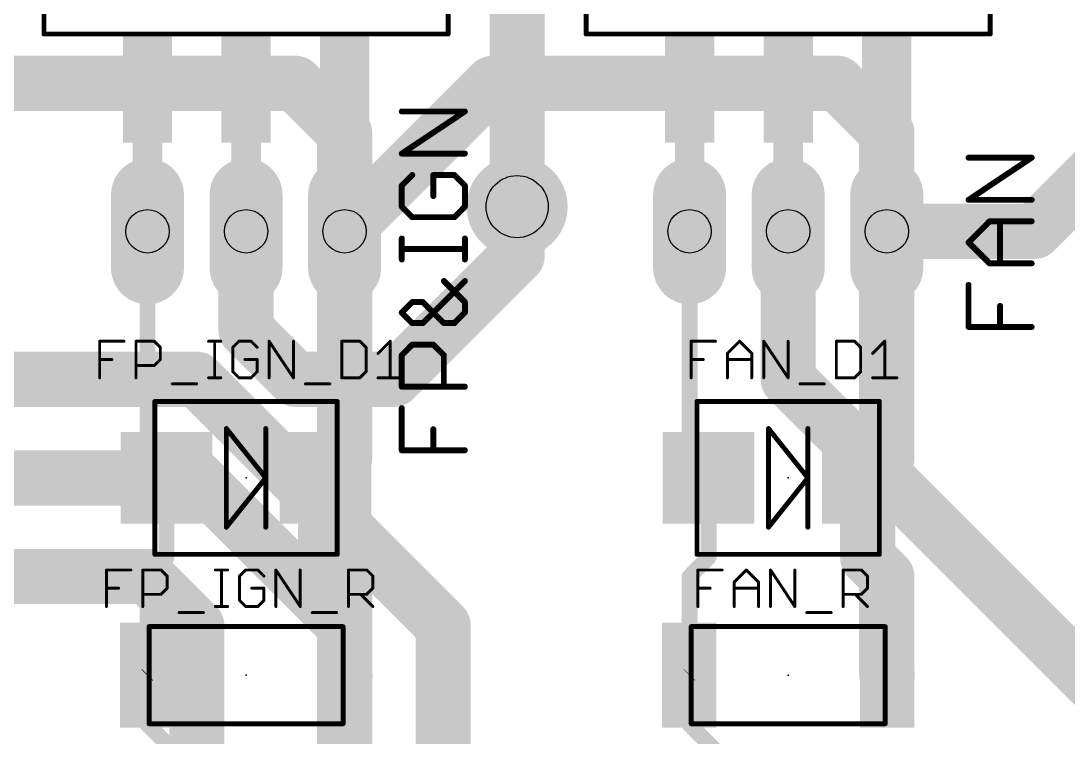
# Model space of a CAD drawing. Extents: x 0 to 5.5, y 0 to 2.75.
# Drawn here: x 3.172 to 4.234, y 1.287 to 2.013 of the extents above; entities that cross this region are included whole.
import ezdxf

# ---------------------------------------------------------------- set-up
doc = ezdxf.new("R2010")
doc.units = 0
for name, color, linetype in [('1', 14, 'CONTINUOUS'), ('16', 174, 'CONTINUOUS'), ('17', 94, 'CONTINUOUS'), ('18', 94, 'CONTINUOUS'), ('21', 250, 'CONTINUOUS'), ('23', 178, 'CONTINUOUS'), ('29', 250, 'CONTINUOUS'), ('30', 250, 'CONTINUOUS'), ('31', 250, 'CONTINUOUS'), ('44', 250, 'CONTINUOUS'), ('51', 250, 'CONTINUOUS')]:
    doc.layers.add(name, color=color, linetype=linetype)

# ---------------------------------------------------------------- blocks, each defined once
blk = doc.blocks.new('RECT')
blk.add_solid([(-0.5, -0.5), (0.5, -0.5), (-0.5, 0.5), (0.5, 0.5)])
blk = doc.blocks.new('LONGP100')
at = {"const_width": 1}
blk.add_lwpolyline([(-0.5, 0), (0.5, 0)], dxfattribs=at)
at = {"const_width": 0.5}
for points in [[(-0.5, 0.25, 1), (-0.5, -0.25)], [(0.5, -0.25, 1), (0.5, 0.25)]]:
    blk.add_lwpolyline(points, format="xyb", dxfattribs=at)
blk = doc.blocks.new('ROUNDV')
at = {"const_width": 0.5}
blk.add_lwpolyline([(0, -0.25, 1), (0, 0.25, 1), (0, -0.25)], format="xyb", dxfattribs=at)

msp = doc.modelspace()

# ---------------------------------------------------------------- linework, layer by layer
at = {"layer": '1'}
for points, const_width in [([(3.675, 2.125), (3.675, 1.825)], 0.056), ([(4.329528, 1.929528), (4.2, 1.8)], 0.056), ([(3.5, 1.8), (3.5, 1.569291)], 0.056), ([(4.05, 1.8), (4.05, 1.569291)], 0.056), ([(4.2, 1.8), (4.05, 1.8)], 0.056), ([(3.3, 1.8), (3.3, 1.569291)], 0.016), ([(3.85, 1.8), (3.85, 1.569291)], 0.016), ([(3.5, 1.569291), (3.480709, 1.55)], 0.056), ([(4.05, 1.569291), (4.030709, 1.55)], 0.056), ([(3.3, 1.569291), (3.319291, 1.55)], 0.016), ([(3.480709, 1.55), (3.480709, 1.469291)], 0.056), ([(3.85, 1.569291), (3.869291, 1.55)], 0.016), ([(4.030709, 1.55), (4.030709, 1.469291)], 0.056), ([(3.319291, 1.55), (3.319291, 1.469291)], 0.016), ([(3.869291, 1.55), (3.869291, 1.469291)], 0.016), ([(3.480709, 1.469291), (3.5, 1.45)], 0.056), ([(4.030709, 1.469291), (4.05, 1.45)], 0.056), ([(3.319291, 1.469291), (3.3, 1.45)], 0.016), ([(3.5, 1.45), (3.5, 1.350394)], 0.056), ([(3.869291, 1.469291), (3.85, 1.45)], 0.016), ([(4.05, 1.45), (4.05, 1.350394)], 0.056), ([(3.3, 1.45), (3.3, 1.350394)], 0.016), ([(3.85, 1.45), (3.85, 1.350394)], 0.016), ([(3.5, 1.350394), (3.500394, 1.35)], 0.056), ([(4.05, 1.350394), (4.050394, 1.35)], 0.056), ([(3.3, 1.350394), (3.299606, 1.35)], 0.016), ([(3.3, 1.350394), (3.3, 1.3)], 0.016), ([(3.85, 1.350394), (3.849606, 1.35)], 0.016), ([(3.85, 1.350394), (3.85, 1.3)], 0.016), ([(3.3, 1.3), (3.35, 1.25)], 0.016), ([(3.85, 1.3), (3.9, 1.25)], 0.016)]:
    msp.add_lwpolyline(points, dxfattribs=dict(at, const_width=const_width))
for points, const_width in [([(3.661, 1.825, 1), (3.689, 1.825)], 0.028), ([(3.514, 1.8, 1), (3.486, 1.8)], 0.028), ([(4.064, 1.8, 1), (4.036, 1.8)], 0.028), ([(4.05, 1.814, 1), (4.05, 1.786)], 0.028), ([(4.2, 1.786, 1), (4.2, 1.814)], 0.028), ([(4.190101, 1.809899, 1), (4.209899, 1.790101)], 0.028), ([(3.304, 1.8, 1), (3.296, 1.8)], 0.008), ([(3.854, 1.8, 1), (3.846, 1.8)], 0.008), ([(3.509899, 1.559392, 1), (3.490101, 1.579191)], 0.028), ([(4.059899, 1.559392, 1), (4.040101, 1.579191)], 0.028), ([(3.486, 1.569291, 1), (3.514, 1.569291)], 0.028), ([(4.036, 1.569291, 1), (4.064, 1.569291)], 0.028), ([(3.302828, 1.57212, 1), (3.297172, 1.566463)], 0.008), ([(3.296, 1.569291, 1), (3.304, 1.569291)], 0.008), ([(3.494709, 1.55, 1), (3.466709, 1.55)], 0.028), ([(3.470809, 1.559899, 1), (3.490608, 1.540101)], 0.028), ([(3.852828, 1.57212, 1), (3.847172, 1.566463)], 0.008), ([(3.846, 1.569291, 1), (3.854, 1.569291)], 0.008), ([(4.044709, 1.55, 1), (4.016709, 1.55)], 0.028), ([(4.020809, 1.559899, 1), (4.040608, 1.540101)], 0.028), ([(3.323291, 1.55, 1), (3.315291, 1.55)], 0.008), ([(3.316463, 1.547172, 1), (3.32212, 1.552828)], 0.008), ([(3.873291, 1.55, 1), (3.865291, 1.55)], 0.008), ([(3.866463, 1.547172, 1), (3.87212, 1.552828)], 0.008), ([(3.490608, 1.479191, 1), (3.470809, 1.459392)], 0.028), ([(4.040608, 1.479191, 1), (4.020809, 1.459392)], 0.028), ([(3.32212, 1.466463, 1), (3.316463, 1.47212)], 0.008), ([(3.466709, 1.469291, 1), (3.494709, 1.469291)], 0.028), ([(3.514, 1.45, 1), (3.486, 1.45)], 0.028), ([(3.87212, 1.466463, 1), (3.866463, 1.47212)], 0.008), ([(4.016709, 1.469291, 1), (4.044709, 1.469291)], 0.028), ([(4.064, 1.45, 1), (4.036, 1.45)], 0.028), ([(3.315291, 1.469291, 1), (3.323291, 1.469291)], 0.008), ([(3.490101, 1.440101, 1), (3.509899, 1.459899)], 0.028), ([(3.865291, 1.469291, 1), (3.873291, 1.469291)], 0.008), ([(4.040101, 1.440101, 1), (4.059899, 1.459899)], 0.028), ([(3.304, 1.45, 1), (3.296, 1.45)], 0.008), ([(3.297172, 1.452828, 1), (3.302828, 1.447172)], 0.008), ([(3.854, 1.45, 1), (3.846, 1.45)], 0.008), ([(3.847172, 1.452828, 1), (3.852828, 1.447172)], 0.008), ([(3.509899, 1.360293, 1), (3.490101, 1.340494)], 0.028), ([(3.490494, 1.340101, 1), (3.510293, 1.359899)], 0.028), ([(4.059899, 1.360293, 1), (4.040101, 1.340494)], 0.028), ([(4.040494, 1.340101, 1), (4.060293, 1.359899)], 0.028), ([(3.486, 1.350394, 1), (3.514, 1.350394)], 0.028), ([(4.036, 1.350394, 1), (4.064, 1.350394)], 0.028), ([(3.296778, 1.352828, 1), (3.302435, 1.347172)], 0.008), ([(3.304, 1.350394, 1), (3.296, 1.350394)], 0.008), ([(3.296, 1.350394, 1), (3.304, 1.350394)], 0.008), ([(3.302828, 1.347565, 1), (3.297172, 1.353222)], 0.008), ([(3.846778, 1.352828, 1), (3.852435, 1.347172)], 0.008), ([(3.854, 1.350394, 1), (3.846, 1.350394)], 0.008), ([(3.846, 1.350394, 1), (3.854, 1.350394)], 0.008), ([(3.852828, 1.347565, 1), (3.847172, 1.353222)], 0.008), ([(3.302828, 1.302828, 1), (3.297172, 1.297172)], 0.008), ([(3.852828, 1.302828, 1), (3.847172, 1.297172)], 0.008), ([(3.296, 1.3, 1), (3.304, 1.3)], 0.008), ([(3.846, 1.3, 1), (3.854, 1.3)], 0.008)]:
    msp.add_lwpolyline(points, format="xyb", dxfattribs=dict(at, const_width=const_width))
at = {"layer": '16', "const_width": 0.056}
for points in [[(3.45, 1.95), (3.1, 1.95)], [(3.5, 1.9), (3.45, 1.95)], [(3.65, 1.95), (3.5, 1.8)], [(4, 1.95), (3.65, 1.95)], [(4.05, 1.9), (4, 1.95)], [(3.5, 1.8), (3.5, 1.9)], [(4.05, 1.8), (4.05, 1.9)], [(3.675, 1.825), (3.675, 1.775)], [(3.4, 1.8), (3.4, 1.7)], [(3.95, 1.8), (3.95, 1.65)], [(3.675, 1.775), (3.55, 1.65)], [(3.4, 1.7), (3.45, 1.65)], [(3.35, 1.65), (2.95, 1.65)], [(3.35, 1.65), (3.6, 1.4)], [(3.55, 1.65), (3.45, 1.65)], [(3.95, 1.65), (4.275, 1.325)], [(2.95, 1.55), (3.35, 1.55)], [(3.35, 1.55), (3.5, 1.4)], [(2.95, 1.45), (3.3, 1.45)], [(3.3, 1.45), (3.35, 1.4)], [(3.35, 1.4), (3.35, 0.894488)], [(3.5, 1.4), (3.5, 0.879134)], [(3.6, 1.4), (3.6, 0.81378)]]:
    msp.add_lwpolyline(points, dxfattribs=at)
at = {"layer": '16', "const_width": 0.028}
for points in [[(3.459899, 1.959899, 1), (3.440101, 1.940101)], [(3.45, 1.936, 1), (3.45, 1.964)], [(3.65, 1.964, 1), (3.65, 1.936)], [(3.659899, 1.940101, 1), (3.640101, 1.959899)], [(4.009899, 1.959899, 1), (3.990101, 1.940101)], [(4, 1.936, 1), (4, 1.964)], [(3.514, 1.9, 1), (3.486, 1.9)], [(3.490101, 1.890101, 1), (3.509899, 1.909899)], [(4.064, 1.9, 1), (4.036, 1.9)], [(4.040101, 1.890101, 1), (4.059899, 1.909899)], [(3.689, 1.825, 1), (3.661, 1.825)], [(3.414, 1.8, 1), (3.386, 1.8)], [(3.964, 1.8, 1), (3.936, 1.8)], [(3.490101, 1.809899, 1), (3.509899, 1.790101)], [(3.486, 1.8, 1), (3.514, 1.8)], [(4.036, 1.8, 1), (4.064, 1.8)], [(3.684899, 1.765101, 1), (3.665101, 1.784899)], [(3.661, 1.775, 1), (3.689, 1.775)], [(3.409899, 1.709899, 1), (3.390101, 1.690101)], [(3.386, 1.7, 1), (3.414, 1.7)], [(3.359899, 1.659899, 1), (3.340101, 1.640101)], [(3.35, 1.636, 1), (3.35, 1.664)], [(3.45, 1.664, 1), (3.45, 1.636)], [(3.440101, 1.640101, 1), (3.459899, 1.659899)], [(3.540101, 1.659899, 1), (3.559899, 1.640101)], [(3.55, 1.636, 1), (3.55, 1.664)], [(3.959899, 1.659899, 1), (3.940101, 1.640101)], [(3.936, 1.65, 1), (3.964, 1.65)], [(3.359899, 1.559899, 1), (3.340101, 1.540101)], [(3.35, 1.536, 1), (3.35, 1.564)], [(3.309899, 1.459899, 1), (3.290101, 1.440101)], [(3.3, 1.436, 1), (3.3, 1.464)], [(3.364, 1.4, 1), (3.336, 1.4)], [(3.340101, 1.390101, 1), (3.359899, 1.409899)], [(3.514, 1.4, 1), (3.486, 1.4)], [(3.490101, 1.390101, 1), (3.509899, 1.409899)], [(3.614, 1.4, 1), (3.586, 1.4)], [(3.590101, 1.390101, 1), (3.609899, 1.409899)]]:
    msp.add_lwpolyline(points, format="xyb", dxfattribs=at)
at = {"layer": '21'}
for points, const_width in [([(3.195, 2), (3.195, 2.49)], 0.005), ([(3.605, 2), (3.605, 2.49)], 0.005), ([(3.745, 2), (3.745, 2.49)], 0.005), ([(4.155, 2), (4.155, 2.49)], 0.005), ([(3.195, 2), (3.605, 2)], 0.005), ([(3.745, 2), (4.155, 2)], 0.005), ([(3.557945, 1.87879), (3.622, 1.921493)], 0.006), ([(3.622, 1.921493), (3.557945, 1.921493)], 0.006), ([(3.622, 1.87879), (3.557945, 1.87879)], 0.006), ([(4.132945, 1.83191), (4.197, 1.874613)], 0.006), ([(4.197, 1.874613), (4.132945, 1.874613)], 0.006), ([(3.568621, 1.857038), (3.557945, 1.846362)], 0.006), ([(3.611324, 1.857038), (3.589973, 1.857038)], 0.006), ([(3.589973, 1.857038), (3.589973, 1.835686)], 0.006), ([(3.622, 1.846362), (3.611324, 1.857038)], 0.006), ([(3.557945, 1.846362), (3.557945, 1.825011)], 0.006), ([(3.622, 1.825011), (3.622, 1.846362)], 0.006), ([(3.557945, 1.825011), (3.568621, 1.814335)], 0.006), ([(3.611324, 1.814335), (3.622, 1.825011)], 0.006), ([(4.197, 1.83191), (4.132945, 1.83191)], 0.006), ([(3.568621, 1.814335), (3.611324, 1.814335)], 0.006), ([(4.132945, 1.788806), (4.154297, 1.810158)], 0.006), ([(4.154297, 1.810158), (4.197, 1.810158)], 0.006), ([(4.164973, 1.767455), (4.164973, 1.810158)], 0.006), ([(3.557945, 1.771365), (3.557945, 1.792716)], 0.006), ([(3.622, 1.771365), (3.622, 1.792716)], 0.006), ([(3.622, 1.782041), (3.557945, 1.782041)], 0.006), ([(4.154297, 1.767455), (4.132945, 1.788806)], 0.006), ([(4.197, 1.767455), (4.154297, 1.767455)], 0.006), ([(3.579297, 1.70691), (3.622, 1.749613)], 0.006), ([(3.600648, 1.749613), (3.622, 1.728261)], 0.006), ([(4.132945, 1.703), (4.132945, 1.745703)], 0.006), ([(3.568621, 1.728261), (3.557945, 1.717586)], 0.006), ([(3.579297, 1.728261), (3.568621, 1.728261)], 0.006), ([(3.600648, 1.70691), (3.579297, 1.728261)], 0.006), ([(3.622, 1.728261), (3.622, 1.717586)], 0.006), ([(4.164973, 1.703), (4.164973, 1.724352)], 0.006), ([(3.557945, 1.717586), (3.568621, 1.70691)], 0.006), ([(3.622, 1.717586), (3.611324, 1.70691)], 0.006), ([(3.568621, 1.70691), (3.579297, 1.70691)], 0.006), ([(3.611324, 1.70691), (3.600648, 1.70691)], 0.006), ([(4.197, 1.703), (4.132945, 1.703)], 0.006), ([(3.2515, 1.6515), (3.2515, 1.688532)], 0.003), ([(3.2515, 1.688532), (3.276188, 1.688532)], 0.003), ([(3.288331, 1.6515), (3.288331, 1.688532)], 0.003), ([(3.288331, 1.688532), (3.306847, 1.688532)], 0.003), ([(3.306847, 1.688532), (3.313019, 1.68236)], 0.003), ([(3.361994, 1.688532), (3.374338, 1.688532)], 0.003), ([(3.368166, 1.6515), (3.368166, 1.688532)], 0.003), ([(3.39272, 1.688532), (3.386549, 1.68236)], 0.003), ([(3.405064, 1.688532), (3.39272, 1.688532)], 0.003), ([(3.411236, 1.68236), (3.405064, 1.688532)], 0.003), ([(3.42338, 1.6515), (3.42338, 1.688532)], 0.003), ([(3.42338, 1.688532), (3.448068, 1.6515)], 0.003), ([(3.448068, 1.6515), (3.448068, 1.688532)], 0.003), ([(3.497043, 1.688532), (3.497043, 1.6515)], 0.003), ([(3.515559, 1.688532), (3.497043, 1.688532)], 0.003), ([(3.521731, 1.68236), (3.515559, 1.688532)], 0.003), ([(3.533874, 1.676188), (3.546218, 1.688532)], 0.003), ([(3.546218, 1.688532), (3.546218, 1.6515)], 0.003), ([(3.8515, 1.6515), (3.8515, 1.688532)], 0.003), ([(3.8515, 1.688532), (3.876188, 1.688532)], 0.003), ([(3.888331, 1.676188), (3.900675, 1.688532)], 0.003), ([(3.900675, 1.688532), (3.913019, 1.676188)], 0.003), ([(3.925163, 1.6515), (3.925163, 1.688532)], 0.003), ([(3.925163, 1.688532), (3.949851, 1.6515)], 0.003), ([(3.949851, 1.6515), (3.949851, 1.688532)], 0.003), ([(3.998826, 1.688532), (3.998826, 1.6515)], 0.003), ([(4.017342, 1.688532), (3.998826, 1.688532)], 0.003), ([(4.023514, 1.68236), (4.017342, 1.688532)], 0.003), ([(4.035657, 1.676188), (4.048001, 1.688532)], 0.003), ([(4.048001, 1.688532), (4.048001, 1.6515)], 0.003), ([(3.313019, 1.68236), (3.313019, 1.670016)], 0.003), ([(3.386549, 1.68236), (3.386549, 1.657672)], 0.003), ([(3.521731, 1.657672), (3.521731, 1.68236)], 0.003), ([(3.557945, 1.674482), (3.568621, 1.685158)], 0.006), ([(3.568621, 1.685158), (3.589973, 1.685158)], 0.006), ([(3.589973, 1.685158), (3.600648, 1.674482)], 0.006), ([(4.023514, 1.657672), (4.023514, 1.68236)], 0.003), ([(3.2515, 1.670016), (3.263844, 1.670016)], 0.003), ([(3.313019, 1.670016), (3.306847, 1.663844)], 0.003), ([(3.411236, 1.670016), (3.398892, 1.670016)], 0.003), ([(3.411236, 1.657672), (3.411236, 1.670016)], 0.003), ([(3.557945, 1.642455), (3.557945, 1.674482)], 0.006), ([(3.600648, 1.674482), (3.600648, 1.642455)], 0.006), ([(3.8515, 1.670016), (3.863844, 1.670016)], 0.003), ([(3.888331, 1.6515), (3.888331, 1.676188)], 0.003), ([(3.888331, 1.670016), (3.913019, 1.670016)], 0.003), ([(3.913019, 1.676188), (3.913019, 1.6515)], 0.003), ([(3.306847, 1.663844), (3.288331, 1.663844)], 0.003), ([(3.386549, 1.657672), (3.39272, 1.6515)], 0.003), ([(3.405064, 1.6515), (3.411236, 1.657672)], 0.003), ([(3.515559, 1.6515), (3.521731, 1.657672)], 0.003), ([(4.017342, 1.6515), (4.023514, 1.657672)], 0.003), ([(3.325163, 1.645328), (3.349851, 1.645328)], 0.003), ([(3.361994, 1.6515), (3.374338, 1.6515)], 0.003), ([(3.39272, 1.6515), (3.405064, 1.6515)], 0.003), ([(3.460211, 1.645328), (3.484899, 1.645328)], 0.003), ([(3.497043, 1.6515), (3.515559, 1.6515)], 0.003), ([(3.533874, 1.6515), (3.558562, 1.6515)], 0.003), ([(3.961994, 1.645328), (3.986682, 1.645328)], 0.003), ([(3.998826, 1.6515), (4.017342, 1.6515)], 0.003), ([(4.035657, 1.6515), (4.060345, 1.6515)], 0.003), ([(3.622, 1.642455), (3.557945, 1.642455)], 0.006), ([(3.3075, 1.6275), (3.4925, 1.6275)], 0.005), ([(3.3075, 1.4725), (3.3075, 1.6275)], 0.005), ([(3.4925, 1.6275), (3.4925, 1.4725)], 0.005), ([(3.8575, 1.6275), (4.0425, 1.6275)], 0.005), ([(3.8575, 1.4725), (3.8575, 1.6275)], 0.005), ([(4.0425, 1.6275), (4.0425, 1.4725)], 0.005), ([(3.557945, 1.578), (3.557945, 1.620703)], 0.006), ([(3.42, 1.55), (3.38, 1.6)], 0.005), ([(3.38, 1.6), (3.38, 1.5)], 0.005), ([(3.42, 1.6), (3.42, 1.55)], 0.005), ([(3.589973, 1.578), (3.589973, 1.599352)], 0.006), ([(3.97, 1.55), (3.93, 1.6)], 0.005), ([(3.93, 1.6), (3.93, 1.5)], 0.005), ([(3.97, 1.6), (3.97, 1.55)], 0.005), ([(3.622, 1.578), (3.557945, 1.578)], 0.006), ([(3.38, 1.5), (3.42, 1.55)], 0.005), ([(3.42, 1.55), (3.42, 1.5)], 0.005), ([(3.93, 1.5), (3.97, 1.55)], 0.005), ([(3.97, 1.55), (3.97, 1.5)], 0.005), ([(3.4925, 1.4725), (3.3075, 1.4725)], 0.005), ([(4.0425, 1.4725), (3.8575, 1.4725)], 0.005), ([(3.25839, 1.41961), (3.25839, 1.456642)], 0.003), ([(3.25839, 1.456642), (3.283078, 1.456642)], 0.003), ([(3.295221, 1.41961), (3.295221, 1.456642)], 0.003), ([(3.295221, 1.456642), (3.313737, 1.456642)], 0.003), ([(3.313737, 1.456642), (3.319909, 1.45047)], 0.003), ([(3.368884, 1.456642), (3.381228, 1.456642)], 0.003), ([(3.375056, 1.41961), (3.375056, 1.456642)], 0.003), ([(3.39961, 1.456642), (3.393438, 1.45047)], 0.003), ([(3.411954, 1.456642), (3.39961, 1.456642)], 0.003), ([(3.418126, 1.45047), (3.411954, 1.456642)], 0.003), ([(3.43027, 1.41961), (3.43027, 1.456642)], 0.003), ([(3.43027, 1.456642), (3.454958, 1.41961)], 0.003), ([(3.454958, 1.41961), (3.454958, 1.456642)], 0.003), ([(3.503933, 1.41961), (3.503933, 1.456642)], 0.003), ([(3.503933, 1.456642), (3.522448, 1.456642)], 0.003), ([(3.522448, 1.456642), (3.52862, 1.45047)], 0.003), ([(3.85839, 1.41961), (3.85839, 1.456642)], 0.003), ([(3.85839, 1.456642), (3.883078, 1.456642)], 0.003), ([(3.895221, 1.444298), (3.907565, 1.456642)], 0.003), ([(3.907565, 1.456642), (3.919909, 1.444298)], 0.003), ([(3.932053, 1.41961), (3.932053, 1.456642)], 0.003), ([(3.932053, 1.456642), (3.95674, 1.41961)], 0.003), ([(3.95674, 1.41961), (3.95674, 1.456642)], 0.003), ([(4.005716, 1.41961), (4.005716, 1.456642)], 0.003), ([(4.005716, 1.456642), (4.024231, 1.456642)], 0.003), ([(4.024231, 1.456642), (4.030403, 1.45047)], 0.003), ([(3.319909, 1.45047), (3.319909, 1.438126)], 0.003), ([(3.393438, 1.45047), (3.393438, 1.425782)], 0.003), ([(3.52862, 1.45047), (3.52862, 1.438126)], 0.003), ([(3.895221, 1.41961), (3.895221, 1.444298)], 0.003), ([(3.919909, 1.444298), (3.919909, 1.41961)], 0.003), ([(4.030403, 1.45047), (4.030403, 1.438126)], 0.003), ([(3.25839, 1.438126), (3.270734, 1.438126)], 0.003), ([(3.319909, 1.438126), (3.313737, 1.431954)], 0.003), ([(3.418126, 1.438126), (3.405782, 1.438126)], 0.003), ([(3.418126, 1.425782), (3.418126, 1.438126)], 0.003), ([(3.52862, 1.438126), (3.522448, 1.431954)], 0.003), ([(3.85839, 1.438126), (3.870734, 1.438126)], 0.003), ([(3.895221, 1.438126), (3.919909, 1.438126)], 0.003), ([(4.030403, 1.438126), (4.024231, 1.431954)], 0.003), ([(3.313737, 1.431954), (3.295221, 1.431954)], 0.003), ([(3.393438, 1.425782), (3.39961, 1.41961)], 0.003), ([(3.411954, 1.41961), (3.418126, 1.425782)], 0.003), ([(3.522448, 1.431954), (3.503933, 1.431954)], 0.003), ([(3.516277, 1.431954), (3.52862, 1.41961)], 0.003), ([(4.024231, 1.431954), (4.005716, 1.431954)], 0.003), ([(4.018059, 1.431954), (4.030403, 1.41961)], 0.003), ([(3.332053, 1.413438), (3.35674, 1.413438)], 0.003), ([(3.368884, 1.41961), (3.381228, 1.41961)], 0.003), ([(3.39961, 1.41961), (3.411954, 1.41961)], 0.003), ([(3.467101, 1.413438), (3.491789, 1.413438)], 0.003), ([(3.968884, 1.413438), (3.993572, 1.413438)], 0.003), ([(3.301575, 1.399213), (3.498425, 1.399213)], 0.005), ([(3.301575, 1.300787), (3.301575, 1.399213)], 0.005), ([(3.498425, 1.399213), (3.498425, 1.300787)], 0.005), ([(3.851575, 1.399213), (4.048425, 1.399213)], 0.005), ([(3.851575, 1.300787), (3.851575, 1.399213)], 0.005), ([(4.048425, 1.399213), (4.048425, 1.300787)], 0.005), ([(3.498425, 1.300787), (3.301575, 1.300787)], 0.005), ([(4.048425, 1.300787), (3.851575, 1.300787)], 0.005)]:
    msp.add_lwpolyline(points, dxfattribs=dict(at, const_width=const_width))
for points, const_width in [([(3.195, 2.00125, 1), (3.195, 1.99875)], 0.0025), ([(3.19375, 2, 1), (3.19625, 2)], 0.0025), ([(3.60375, 2, 1), (3.60625, 2)], 0.0025), ([(3.605, 1.99875, 1), (3.605, 2.00125)], 0.0025), ([(3.745, 2.00125, 1), (3.745, 1.99875)], 0.0025), ([(3.74375, 2, 1), (3.74625, 2)], 0.0025), ([(4.15375, 2, 1), (4.15625, 2)], 0.0025), ([(4.155, 1.99875, 1), (4.155, 2.00125)], 0.0025), ([(3.557945, 1.922993, 1), (3.557945, 1.919993)], 0.003), ([(3.622832, 1.920245, 1), (3.621168, 1.922741)], 0.003), ([(3.622, 1.919993, 1), (3.622, 1.922993)], 0.003), ([(3.557945, 1.88029, 1), (3.557945, 1.87729)], 0.003), ([(3.557113, 1.880038, 1), (3.558777, 1.877542)], 0.003), ([(3.622, 1.87729, 1), (3.622, 1.88029)], 0.003), ([(4.132945, 1.876113, 1), (4.132945, 1.873113)], 0.003), ([(4.197832, 1.873365, 1), (4.196168, 1.875861)], 0.003), ([(4.197, 1.873113, 1), (4.197, 1.876113)], 0.003), ([(3.569682, 1.855977, 1), (3.56756, 1.858099)], 0.003), ([(3.589973, 1.858538, 1), (3.589973, 1.855538)], 0.003), ([(3.591473, 1.857038, 1), (3.588473, 1.857038)], 0.003), ([(3.612385, 1.858099, 1), (3.610264, 1.855977)], 0.003), ([(3.611324, 1.855538, 1), (3.611324, 1.858538)], 0.003), ([(3.559445, 1.846362, 1), (3.556445, 1.846362)], 0.003), ([(3.556885, 1.847423, 1), (3.559006, 1.845302)], 0.003), ([(3.6235, 1.846362, 1), (3.6205, 1.846362)], 0.003), ([(3.620939, 1.845302, 1), (3.623061, 1.847423)], 0.003), ([(3.559006, 1.826071, 1), (3.556885, 1.82395)], 0.003), ([(3.588473, 1.835686, 1), (3.591473, 1.835686)], 0.003), ([(3.623061, 1.82395, 1), (3.620939, 1.826071)], 0.003), ([(4.132945, 1.83341, 1), (4.132945, 1.83041)], 0.003), ([(4.132113, 1.833158, 1), (4.133777, 1.830662)], 0.003), ([(4.197, 1.83041, 1), (4.197, 1.83341)], 0.003), ([(3.556445, 1.825011, 1), (3.559445, 1.825011)], 0.003), ([(3.568621, 1.815835, 1), (3.568621, 1.812835)], 0.003), ([(3.56756, 1.813274, 1), (3.569682, 1.815396)], 0.003), ([(3.610264, 1.815396, 1), (3.612385, 1.813274)], 0.003), ([(3.611324, 1.812835, 1), (3.611324, 1.815835)], 0.003), ([(3.6205, 1.825011, 1), (3.6235, 1.825011)], 0.003), ([(4.154297, 1.811658, 1), (4.154297, 1.808658)], 0.003), ([(4.155358, 1.809097, 1), (4.153236, 1.811219)], 0.003), ([(4.166473, 1.810158, 1), (4.163473, 1.810158)], 0.003), ([(4.197, 1.808658, 1), (4.197, 1.811658)], 0.003), ([(3.559445, 1.792716, 1), (3.556445, 1.792716)], 0.003), ([(3.6235, 1.792716, 1), (3.6205, 1.792716)], 0.003), ([(3.557945, 1.783541, 1), (3.557945, 1.780541)], 0.003), ([(3.622, 1.780541, 1), (3.622, 1.783541)], 0.003), ([(4.134006, 1.789867, 1), (4.131885, 1.787746)], 0.003), ([(4.131885, 1.789867, 1), (4.134006, 1.787746)], 0.003), ([(3.556445, 1.771365, 1), (3.559445, 1.771365)], 0.003), ([(3.6205, 1.771365, 1), (3.6235, 1.771365)], 0.003), ([(4.154297, 1.768955, 1), (4.154297, 1.765955)], 0.003), ([(4.153236, 1.766394, 1), (4.155358, 1.768516)], 0.003), ([(4.163473, 1.767455, 1), (4.166473, 1.767455)], 0.003), ([(4.197, 1.765955, 1), (4.197, 1.768955)], 0.003), ([(3.601709, 1.750674, 1), (3.599588, 1.748552)], 0.003), ([(3.623061, 1.748552, 1), (3.620939, 1.750674)], 0.003), ([(4.134445, 1.745703, 1), (4.131445, 1.745703)], 0.003), ([(3.568621, 1.729761, 1), (3.568621, 1.726761)], 0.003), ([(3.569682, 1.727201, 1), (3.56756, 1.729322)], 0.003), ([(3.580358, 1.729322, 1), (3.578236, 1.727201)], 0.003), ([(3.579297, 1.726761, 1), (3.579297, 1.729761)], 0.003), ([(3.6235, 1.728261, 1), (3.6205, 1.728261)], 0.003), ([(3.620939, 1.727201, 1), (3.623061, 1.729322)], 0.003), ([(4.166473, 1.724352, 1), (4.163473, 1.724352)], 0.003), ([(3.559006, 1.718646, 1), (3.556885, 1.716525)], 0.003), ([(3.556885, 1.718646, 1), (3.559006, 1.716525)], 0.003), ([(3.6205, 1.717586, 1), (3.6235, 1.717586)], 0.003), ([(3.623061, 1.716525, 1), (3.620939, 1.718646)], 0.003), ([(3.568621, 1.70841, 1), (3.568621, 1.70541)], 0.003), ([(3.56756, 1.705849, 1), (3.569682, 1.707971)], 0.003), ([(3.578236, 1.707971, 1), (3.580358, 1.705849)], 0.003), ([(3.579297, 1.70541, 1), (3.579297, 1.70841)], 0.003), ([(3.600648, 1.70841, 1), (3.600648, 1.70541)], 0.003), ([(3.599588, 1.705849, 1), (3.601709, 1.707971)], 0.003), ([(3.610264, 1.707971, 1), (3.612385, 1.705849)], 0.003), ([(3.611324, 1.70541, 1), (3.611324, 1.70841)], 0.003), ([(4.132945, 1.7045, 1), (4.132945, 1.7015)], 0.003), ([(4.131445, 1.703, 1), (4.134445, 1.703)], 0.003), ([(4.163473, 1.703, 1), (4.166473, 1.703)], 0.003), ([(4.197, 1.7015, 1), (4.197, 1.7045)], 0.003), ([(3.25225, 1.688532, 1), (3.25075, 1.688532)], 0.0015), ([(3.2515, 1.689282, 1), (3.2515, 1.687782)], 0.0015), ([(3.276188, 1.687782, 1), (3.276188, 1.689282)], 0.0015), ([(3.289081, 1.688532, 1), (3.287581, 1.688532)], 0.0015), ([(3.288331, 1.689282, 1), (3.288331, 1.687782)], 0.0015), ([(3.307378, 1.689062, 1), (3.306317, 1.688001)], 0.0015), ([(3.306847, 1.687782, 1), (3.306847, 1.689282)], 0.0015), ([(3.361994, 1.689282, 1), (3.361994, 1.687782)], 0.0015), ([(3.368916, 1.688532, 1), (3.367416, 1.688532)], 0.0015), ([(3.374338, 1.687782, 1), (3.374338, 1.689282)], 0.0015), ([(3.39272, 1.689282, 1), (3.39272, 1.687782)], 0.0015), ([(3.393251, 1.688001, 1), (3.39219, 1.689062)], 0.0015), ([(3.405595, 1.689062, 1), (3.404534, 1.688001)], 0.0015), ([(3.405064, 1.687782, 1), (3.405064, 1.689282)], 0.0015), ([(3.42413, 1.688532, 1), (3.42263, 1.688532)], 0.0015), ([(3.424004, 1.688948, 1), (3.422756, 1.688116)], 0.0015), ([(3.448818, 1.688532, 1), (3.447318, 1.688532)], 0.0015), ([(3.497793, 1.688532, 1), (3.496293, 1.688532)], 0.0015), ([(3.497043, 1.689282, 1), (3.497043, 1.687782)], 0.0015), ([(3.516089, 1.689062, 1), (3.515028, 1.688001)], 0.0015), ([(3.515559, 1.687782, 1), (3.515559, 1.689282)], 0.0015), ([(3.546968, 1.688532, 1), (3.545468, 1.688532)], 0.0015), ([(3.546749, 1.688001, 1), (3.545688, 1.689062)], 0.0015), ([(3.85225, 1.688532, 1), (3.85075, 1.688532)], 0.0015), ([(3.8515, 1.689282, 1), (3.8515, 1.687782)], 0.0015), ([(3.876188, 1.687782, 1), (3.876188, 1.689282)], 0.0015), ([(3.901206, 1.689062, 1), (3.900145, 1.688001)], 0.0015), ([(3.901206, 1.688001, 1), (3.900145, 1.689062)], 0.0015), ([(3.925913, 1.688532, 1), (3.924413, 1.688532)], 0.0015), ([(3.925787, 1.688948, 1), (3.924539, 1.688116)], 0.0015), ([(3.950601, 1.688532, 1), (3.949101, 1.688532)], 0.0015), ([(3.999576, 1.688532, 1), (3.998076, 1.688532)], 0.0015), ([(3.998826, 1.689282, 1), (3.998826, 1.687782)], 0.0015), ([(4.017872, 1.689062, 1), (4.016811, 1.688001)], 0.0015), ([(4.017342, 1.687782, 1), (4.017342, 1.689282)], 0.0015), ([(4.048751, 1.688532, 1), (4.047251, 1.688532)], 0.0015), ([(4.048531, 1.688001, 1), (4.047471, 1.689062)], 0.0015), ([(3.313769, 1.68236, 1), (3.312269, 1.68236)], 0.0015), ([(3.312489, 1.681829, 1), (3.31355, 1.68289)], 0.0015), ([(3.386018, 1.68289, 1), (3.387079, 1.681829)], 0.0015), ([(3.387299, 1.68236, 1), (3.385799, 1.68236)], 0.0015), ([(3.410706, 1.681829, 1), (3.411767, 1.68289)], 0.0015), ([(3.522481, 1.68236, 1), (3.520981, 1.68236)], 0.0015), ([(3.5212, 1.681829, 1), (3.522261, 1.68289)], 0.0015), ([(3.568621, 1.686658, 1), (3.568621, 1.683658)], 0.003), ([(3.569682, 1.684097, 1), (3.56756, 1.686219)], 0.003), ([(3.591033, 1.686219, 1), (3.588912, 1.684097)], 0.003), ([(3.589973, 1.683658, 1), (3.589973, 1.686658)], 0.003), ([(4.024264, 1.68236, 1), (4.022764, 1.68236)], 0.0015), ([(4.022983, 1.681829, 1), (4.024044, 1.68289)], 0.0015), ([(3.2515, 1.670766, 1), (3.2515, 1.669266)], 0.0015), ([(3.263844, 1.669266, 1), (3.263844, 1.670766)], 0.0015), ([(3.312269, 1.670016, 1), (3.313769, 1.670016)], 0.0015), ([(3.31355, 1.669485, 1), (3.312489, 1.670546)], 0.0015), ([(3.398892, 1.670766, 1), (3.398892, 1.669266)], 0.0015), ([(3.411986, 1.670016, 1), (3.410486, 1.670016)], 0.0015), ([(3.411236, 1.669266, 1), (3.411236, 1.670766)], 0.0015), ([(3.533344, 1.676718, 1), (3.534405, 1.675657)], 0.0015), ([(3.559445, 1.674482, 1), (3.556445, 1.674482)], 0.003), ([(3.556885, 1.675543, 1), (3.559006, 1.673422)], 0.003), ([(3.602148, 1.674482, 1), (3.599148, 1.674482)], 0.003), ([(3.599588, 1.673422, 1), (3.601709, 1.675543)], 0.003), ([(3.8515, 1.670766, 1), (3.8515, 1.669266)], 0.0015), ([(3.863844, 1.669266, 1), (3.863844, 1.670766)], 0.0015), ([(3.889081, 1.676188, 1), (3.887581, 1.676188)], 0.0015), ([(3.887801, 1.676718, 1), (3.888862, 1.675657)], 0.0015), ([(3.888331, 1.670766, 1), (3.888331, 1.669266)], 0.0015), ([(3.913769, 1.676188, 1), (3.912269, 1.676188)], 0.0015), ([(3.912489, 1.675657, 1), (3.91355, 1.676718)], 0.0015), ([(3.913019, 1.669266, 1), (3.913019, 1.670766)], 0.0015), ([(4.035127, 1.676718, 1), (4.036188, 1.675657)], 0.0015), ([(3.288331, 1.664594, 1), (3.288331, 1.663094)], 0.0015), ([(3.306317, 1.664374, 1), (3.307378, 1.663314)], 0.0015), ([(3.306847, 1.663094, 1), (3.306847, 1.664594)], 0.0015), ([(3.387079, 1.658202, 1), (3.386018, 1.657142)], 0.0015), ([(3.385799, 1.657672, 1), (3.387299, 1.657672)], 0.0015), ([(3.410486, 1.657672, 1), (3.411986, 1.657672)], 0.0015), ([(3.411767, 1.657142, 1), (3.410706, 1.658202)], 0.0015), ([(3.520981, 1.657672, 1), (3.522481, 1.657672)], 0.0015), ([(3.522261, 1.657142, 1), (3.5212, 1.658202)], 0.0015), ([(4.022764, 1.657672, 1), (4.024264, 1.657672)], 0.0015), ([(4.024044, 1.657142, 1), (4.022983, 1.658202)], 0.0015), ([(3.25075, 1.6515, 1), (3.25225, 1.6515)], 0.0015), ([(3.287581, 1.6515, 1), (3.289081, 1.6515)], 0.0015), ([(3.325163, 1.646078, 1), (3.325163, 1.644578)], 0.0015), ([(3.349851, 1.644578, 1), (3.349851, 1.646078)], 0.0015), ([(3.361994, 1.65225, 1), (3.361994, 1.65075)], 0.0015), ([(3.367416, 1.6515, 1), (3.368916, 1.6515)], 0.0015), ([(3.374338, 1.65075, 1), (3.374338, 1.65225)], 0.0015), ([(3.39272, 1.65225, 1), (3.39272, 1.65075)], 0.0015), ([(3.39219, 1.65097, 1), (3.393251, 1.65203)], 0.0015), ([(3.404534, 1.65203, 1), (3.405595, 1.65097)], 0.0015), ([(3.405064, 1.65075, 1), (3.405064, 1.65225)], 0.0015), ([(3.42263, 1.6515, 1), (3.42413, 1.6515)], 0.0015), ([(3.447318, 1.6515, 1), (3.448818, 1.6515)], 0.0015), ([(3.447444, 1.651084, 1), (3.448692, 1.651916)], 0.0015), ([(3.460211, 1.646078, 1), (3.460211, 1.644578)], 0.0015), ([(3.484899, 1.644578, 1), (3.484899, 1.646078)], 0.0015), ([(3.497043, 1.65225, 1), (3.497043, 1.65075)], 0.0015), ([(3.496293, 1.6515, 1), (3.497793, 1.6515)], 0.0015), ([(3.515028, 1.65203, 1), (3.516089, 1.65097)], 0.0015), ([(3.515559, 1.65075, 1), (3.515559, 1.65225)], 0.0015), ([(3.533874, 1.65225, 1), (3.533874, 1.65075)], 0.0015), ([(3.545468, 1.6515, 1), (3.546968, 1.6515)], 0.0015), ([(3.558562, 1.65075, 1), (3.558562, 1.65225)], 0.0015), ([(3.85075, 1.6515, 1), (3.85225, 1.6515)], 0.0015), ([(3.887581, 1.6515, 1), (3.889081, 1.6515)], 0.0015), ([(3.912269, 1.6515, 1), (3.913769, 1.6515)], 0.0015), ([(3.924413, 1.6515, 1), (3.925913, 1.6515)], 0.0015), ([(3.949101, 1.6515, 1), (3.950601, 1.6515)], 0.0015), ([(3.949227, 1.651084, 1), (3.950475, 1.651916)], 0.0015), ([(3.961994, 1.646078, 1), (3.961994, 1.644578)], 0.0015), ([(3.986682, 1.644578, 1), (3.986682, 1.646078)], 0.0015), ([(3.998826, 1.65225, 1), (3.998826, 1.65075)], 0.0015), ([(3.998076, 1.6515, 1), (3.999576, 1.6515)], 0.0015), ([(4.016811, 1.65203, 1), (4.017872, 1.65097)], 0.0015), ([(4.017342, 1.65075, 1), (4.017342, 1.65225)], 0.0015), ([(4.035657, 1.65225, 1), (4.035657, 1.65075)], 0.0015), ([(4.047251, 1.6515, 1), (4.048751, 1.6515)], 0.0015), ([(4.060345, 1.65075, 1), (4.060345, 1.65225)], 0.0015), ([(3.557945, 1.643955, 1), (3.557945, 1.640955)], 0.003), ([(3.556445, 1.642455, 1), (3.559445, 1.642455)], 0.003), ([(3.599148, 1.642455, 1), (3.602148, 1.642455)], 0.003), ([(3.622, 1.640955, 1), (3.622, 1.643955)], 0.003), ([(3.3075, 1.62875, 1), (3.3075, 1.62625)], 0.0025), ([(3.30875, 1.6275, 1), (3.30625, 1.6275)], 0.0025), ([(3.49375, 1.6275, 1), (3.49125, 1.6275)], 0.0025), ([(3.4925, 1.62625, 1), (3.4925, 1.62875)], 0.0025), ([(3.8575, 1.62875, 1), (3.8575, 1.62625)], 0.0025), ([(3.85875, 1.6275, 1), (3.85625, 1.6275)], 0.0025), ([(4.04375, 1.6275, 1), (4.04125, 1.6275)], 0.0025), ([(4.0425, 1.62625, 1), (4.0425, 1.62875)], 0.0025), ([(3.559445, 1.620703, 1), (3.556445, 1.620703)], 0.003), ([(3.380976, 1.600781, 1), (3.379024, 1.599219)], 0.0025), ([(3.38125, 1.6, 1), (3.37875, 1.6)], 0.0025), ([(3.42125, 1.6, 1), (3.41875, 1.6)], 0.0025), ([(3.591473, 1.599352, 1), (3.588473, 1.599352)], 0.003), ([(3.930976, 1.600781, 1), (3.929024, 1.599219)], 0.0025), ([(3.93125, 1.6, 1), (3.92875, 1.6)], 0.0025), ([(3.97125, 1.6, 1), (3.96875, 1.6)], 0.0025), ([(3.557945, 1.5795, 1), (3.557945, 1.5765)], 0.003), ([(3.556445, 1.578, 1), (3.559445, 1.578)], 0.003), ([(3.588473, 1.578, 1), (3.591473, 1.578)], 0.003), ([(3.622, 1.5765, 1), (3.622, 1.5795)], 0.003), ([(3.42125, 1.55, 1), (3.41875, 1.55)], 0.0025), ([(3.41875, 1.55, 1), (3.42125, 1.55)], 0.0025), ([(3.420976, 1.549219, 1), (3.419024, 1.550781)], 0.0025), ([(3.419024, 1.549219, 1), (3.420976, 1.550781)], 0.0025), ([(3.97125, 1.55, 1), (3.96875, 1.55)], 0.0025), ([(3.96875, 1.55, 1), (3.97125, 1.55)], 0.0025), ([(3.970976, 1.549219, 1), (3.969024, 1.550781)], 0.0025), ([(3.969024, 1.549219, 1), (3.970976, 1.550781)], 0.0025), ([(3.379024, 1.500781, 1), (3.380976, 1.499219)], 0.0025), ([(3.37875, 1.5, 1), (3.38125, 1.5)], 0.0025), ([(3.41875, 1.5, 1), (3.42125, 1.5)], 0.0025), ([(3.929024, 1.500781, 1), (3.930976, 1.499219)], 0.0025), ([(3.92875, 1.5, 1), (3.93125, 1.5)], 0.0025), ([(3.96875, 1.5, 1), (3.97125, 1.5)], 0.0025), ([(3.3075, 1.47375, 1), (3.3075, 1.47125)], 0.0025), ([(3.30625, 1.4725, 1), (3.30875, 1.4725)], 0.0025), ([(3.49125, 1.4725, 1), (3.49375, 1.4725)], 0.0025), ([(3.4925, 1.47125, 1), (3.4925, 1.47375)], 0.0025), ([(3.8575, 1.47375, 1), (3.8575, 1.47125)], 0.0025), ([(3.85625, 1.4725, 1), (3.85875, 1.4725)], 0.0025), ([(4.04125, 1.4725, 1), (4.04375, 1.4725)], 0.0025), ([(4.0425, 1.47125, 1), (4.0425, 1.47375)], 0.0025), ([(3.25914, 1.456642, 1), (3.25764, 1.456642)], 0.0015), ([(3.25839, 1.457392, 1), (3.25839, 1.455892)], 0.0015), ([(3.283078, 1.455892, 1), (3.283078, 1.457392)], 0.0015), ([(3.295971, 1.456642, 1), (3.294471, 1.456642)], 0.0015), ([(3.295221, 1.457392, 1), (3.295221, 1.455892)], 0.0015), ([(3.314267, 1.457172, 1), (3.313207, 1.456112)], 0.0015), ([(3.313737, 1.455892, 1), (3.313737, 1.457392)], 0.0015), ([(3.368884, 1.457392, 1), (3.368884, 1.455892)], 0.0015), ([(3.375806, 1.456642, 1), (3.374306, 1.456642)], 0.0015), ([(3.381228, 1.455892, 1), (3.381228, 1.457392)], 0.0015), ([(3.39961, 1.457392, 1), (3.39961, 1.455892)], 0.0015), ([(3.400141, 1.456112, 1), (3.39908, 1.457172)], 0.0015), ([(3.412484, 1.457172, 1), (3.411424, 1.456112)], 0.0015), ([(3.411954, 1.455892, 1), (3.411954, 1.457392)], 0.0015), ([(3.43102, 1.456642, 1), (3.42952, 1.456642)], 0.0015), ([(3.430894, 1.457058, 1), (3.429646, 1.456226)], 0.0015), ([(3.455708, 1.456642, 1), (3.454208, 1.456642)], 0.0015), ([(3.504683, 1.456642, 1), (3.503183, 1.456642)], 0.0015), ([(3.503933, 1.457392, 1), (3.503933, 1.455892)], 0.0015), ([(3.522979, 1.457172, 1), (3.521918, 1.456112)], 0.0015), ([(3.522448, 1.455892, 1), (3.522448, 1.457392)], 0.0015), ([(3.85914, 1.456642, 1), (3.85764, 1.456642)], 0.0015), ([(3.85839, 1.457392, 1), (3.85839, 1.455892)], 0.0015), ([(3.883078, 1.455892, 1), (3.883078, 1.457392)], 0.0015), ([(3.908095, 1.457172, 1), (3.907035, 1.456112)], 0.0015), ([(3.908095, 1.456112, 1), (3.907035, 1.457172)], 0.0015), ([(3.932803, 1.456642, 1), (3.931303, 1.456642)], 0.0015), ([(3.932677, 1.457058, 1), (3.931429, 1.456226)], 0.0015), ([(3.95749, 1.456642, 1), (3.95599, 1.456642)], 0.0015), ([(4.006466, 1.456642, 1), (4.004966, 1.456642)], 0.0015), ([(4.005716, 1.457392, 1), (4.005716, 1.455892)], 0.0015), ([(4.024762, 1.457172, 1), (4.023701, 1.456112)], 0.0015), ([(4.024231, 1.455892, 1), (4.024231, 1.457392)], 0.0015), ([(3.320659, 1.45047, 1), (3.319159, 1.45047)], 0.0015), ([(3.319379, 1.44994, 1), (3.320439, 1.451)], 0.0015), ([(3.394188, 1.45047, 1), (3.392688, 1.45047)], 0.0015), ([(3.392908, 1.451, 1), (3.393969, 1.44994)], 0.0015), ([(3.417596, 1.44994, 1), (3.418656, 1.451)], 0.0015), ([(3.52937, 1.45047, 1), (3.52787, 1.45047)], 0.0015), ([(3.52809, 1.44994, 1), (3.529151, 1.451)], 0.0015), ([(3.895971, 1.444298, 1), (3.894471, 1.444298)], 0.0015), ([(3.894691, 1.444828, 1), (3.895752, 1.443768)], 0.0015), ([(3.920659, 1.444298, 1), (3.919159, 1.444298)], 0.0015), ([(3.919379, 1.443768, 1), (3.920439, 1.444828)], 0.0015), ([(4.031153, 1.45047, 1), (4.029653, 1.45047)], 0.0015), ([(4.029873, 1.44994, 1), (4.030934, 1.451)], 0.0015), ([(3.25839, 1.438876, 1), (3.25839, 1.437376)], 0.0015), ([(3.270734, 1.437376, 1), (3.270734, 1.438876)], 0.0015), ([(3.319159, 1.438126, 1), (3.320659, 1.438126)], 0.0015), ([(3.320439, 1.437596, 1), (3.319379, 1.438656)], 0.0015), ([(3.405782, 1.438876, 1), (3.405782, 1.437376)], 0.0015), ([(3.418876, 1.438126, 1), (3.417376, 1.438126)], 0.0015), ([(3.418126, 1.437376, 1), (3.418126, 1.438876)], 0.0015), ([(3.52787, 1.438126, 1), (3.52937, 1.438126)], 0.0015), ([(3.529151, 1.437596, 1), (3.52809, 1.438656)], 0.0015), ([(3.85839, 1.438876, 1), (3.85839, 1.437376)], 0.0015), ([(3.870734, 1.437376, 1), (3.870734, 1.438876)], 0.0015), ([(3.895221, 1.438876, 1), (3.895221, 1.437376)], 0.0015), ([(3.919909, 1.437376, 1), (3.919909, 1.438876)], 0.0015), ([(4.029653, 1.438126, 1), (4.031153, 1.438126)], 0.0015), ([(4.030934, 1.437596, 1), (4.029873, 1.438656)], 0.0015), ([(3.295221, 1.432704, 1), (3.295221, 1.431204)], 0.0015), ([(3.313207, 1.432484, 1), (3.314267, 1.431424)], 0.0015), ([(3.313737, 1.431204, 1), (3.313737, 1.432704)], 0.0015), ([(3.392688, 1.425782, 1), (3.394188, 1.425782)], 0.0015), ([(3.393969, 1.426312, 1), (3.392908, 1.425252)], 0.0015), ([(3.417376, 1.425782, 1), (3.418876, 1.425782)], 0.0015), ([(3.418656, 1.425252, 1), (3.417596, 1.426312)], 0.0015), ([(3.503933, 1.432704, 1), (3.503933, 1.431204)], 0.0015), ([(3.516807, 1.432484, 1), (3.515746, 1.431424)], 0.0015), ([(3.521918, 1.432484, 1), (3.522979, 1.431424)], 0.0015), ([(3.522448, 1.431204, 1), (3.522448, 1.432704)], 0.0015), ([(4.005716, 1.432704, 1), (4.005716, 1.431204)], 0.0015), ([(4.01859, 1.432484, 1), (4.017529, 1.431424)], 0.0015), ([(4.023701, 1.432484, 1), (4.024762, 1.431424)], 0.0015), ([(4.024231, 1.431204, 1), (4.024231, 1.432704)], 0.0015), ([(3.25764, 1.41961, 1), (3.25914, 1.41961)], 0.0015), ([(3.294471, 1.41961, 1), (3.295971, 1.41961)], 0.0015), ([(3.332053, 1.414188, 1), (3.332053, 1.412688)], 0.0015), ([(3.35674, 1.412688, 1), (3.35674, 1.414188)], 0.0015), ([(3.368884, 1.42036, 1), (3.368884, 1.41886)], 0.0015), ([(3.374306, 1.41961, 1), (3.375806, 1.41961)], 0.0015), ([(3.381228, 1.41886, 1), (3.381228, 1.42036)], 0.0015), ([(3.39961, 1.42036, 1), (3.39961, 1.41886)], 0.0015), ([(3.39908, 1.41908, 1), (3.400141, 1.420141)], 0.0015), ([(3.411424, 1.420141, 1), (3.412484, 1.41908)], 0.0015), ([(3.411954, 1.41886, 1), (3.411954, 1.42036)], 0.0015), ([(3.42952, 1.41961, 1), (3.43102, 1.41961)], 0.0015), ([(3.454208, 1.41961, 1), (3.455708, 1.41961)], 0.0015), ([(3.454334, 1.419194, 1), (3.455582, 1.420026)], 0.0015), ([(3.467101, 1.414188, 1), (3.467101, 1.412688)], 0.0015), ([(3.491789, 1.412688, 1), (3.491789, 1.414188)], 0.0015), ([(3.503183, 1.41961, 1), (3.504683, 1.41961)], 0.0015), ([(3.52809, 1.41908, 1), (3.529151, 1.420141)], 0.0015), ([(3.85764, 1.41961, 1), (3.85914, 1.41961)], 0.0015), ([(3.894471, 1.41961, 1), (3.895971, 1.41961)], 0.0015), ([(3.919159, 1.41961, 1), (3.920659, 1.41961)], 0.0015), ([(3.931303, 1.41961, 1), (3.932803, 1.41961)], 0.0015), ([(3.95599, 1.41961, 1), (3.95749, 1.41961)], 0.0015), ([(3.956116, 1.419194, 1), (3.957364, 1.420026)], 0.0015), ([(3.968884, 1.414188, 1), (3.968884, 1.412688)], 0.0015), ([(3.993572, 1.412688, 1), (3.993572, 1.414188)], 0.0015), ([(4.004966, 1.41961, 1), (4.006466, 1.41961)], 0.0015), ([(4.029873, 1.41908, 1), (4.030934, 1.420141)], 0.0015), ([(3.301575, 1.400463, 1), (3.301575, 1.397963)], 0.0025), ([(3.302825, 1.399213, 1), (3.300325, 1.399213)], 0.0025), ([(3.499675, 1.399213, 1), (3.497175, 1.399213)], 0.0025), ([(3.498425, 1.397963, 1), (3.498425, 1.400463)], 0.0025), ([(3.851575, 1.400463, 1), (3.851575, 1.397963)], 0.0025), ([(3.852825, 1.399213, 1), (3.850325, 1.399213)], 0.0025), ([(4.049675, 1.399213, 1), (4.047175, 1.399213)], 0.0025), ([(4.048425, 1.397963, 1), (4.048425, 1.400463)], 0.0025), ([(3.301575, 1.302037, 1), (3.301575, 1.299537)], 0.0025), ([(3.300325, 1.300787, 1), (3.302825, 1.300787)], 0.0025), ([(3.497175, 1.300787, 1), (3.499675, 1.300787)], 0.0025), ([(3.498425, 1.299537, 1), (3.498425, 1.302037)], 0.0025), ([(3.851575, 1.302037, 1), (3.851575, 1.299537)], 0.0025), ([(3.850325, 1.300787, 1), (3.852825, 1.300787)], 0.0025), ([(4.047175, 1.300787, 1), (4.049675, 1.300787)], 0.0025), ([(4.048425, 1.299537, 1), (4.048425, 1.302037)], 0.0025)]:
    msp.add_lwpolyline(points, format="xyb", dxfattribs=dict(at, const_width=const_width))
at = {"layer": '23'}
for p in [(3.4, 1.55), (3.95, 1.55), (3.4, 1.35), (3.95, 1.35)]:
    msp.add_point(p, dxfattribs=at)
at = {"layer": '44'}
for centre, radius in [((3.675, 1.825), 0.031496), ((3.3, 1.8), 0.022), ((3.4, 1.8), 0.022), ((3.5, 1.8), 0.022), ((3.85, 1.8), 0.022), ((3.95, 1.8), 0.022), ((4.05, 1.8), 0.022)]:
    msp.add_circle(centre, radius, dxfattribs=at)

# ---------------------------------------------------------------- block references
at = {"layer": '1', "xscale": 0.085, "yscale": 0.085}
for p in [(3.319291, 1.55), (3.869291, 1.55)]:
    msp.add_blockref('RECT', p, dxfattribs=at)
at = {"layer": '1'}
for p, xscale, yscale, rotation in [((3.480709, 1.55), 0.085, 0.085, 180), ((4.030709, 1.55), 0.085, 0.085, 180), ((3.299606, 1.35), 0.098425, 0.047244, 90), ((3.500394, 1.35), 0.098425, 0.047244, 90), ((3.849606, 1.35), 0.098425, 0.047244, 90), ((4.050394, 1.35), 0.098425, 0.047244, 90)]:
    msp.add_blockref('RECT', p, dxfattribs=dict(at, xscale=xscale, yscale=yscale, rotation=rotation))
at = {"layer": '17', "xscale": 0.066, "yscale": 0.066, "rotation": 90}
for p in [(3.3, 1.8), (3.3, 1.8), (3.4, 1.8), (3.4, 1.8), (3.5, 1.8), (3.5, 1.8), (3.85, 1.8), (3.85, 1.8), (3.95, 1.8), (3.95, 1.8), (4.05, 1.8), (4.05, 1.8)]:
    msp.add_blockref('LONGP100', p, dxfattribs=at)
at = {"layer": '18', "xscale": 0.094488, "yscale": 0.094488}
msp.add_blockref('ROUNDV', (3.675, 1.825), dxfattribs=at)
msp.add_blockref('ROUNDV', (3.675, 1.825), dxfattribs=at)
at = {"layer": '21'}
for p, xscale, yscale in [((3.3, 1.945), 0.05, 0.11), ((3.4, 1.945), 0.05, 0.11), ((3.5, 1.945), 0.05, 0.11), ((3.85, 1.945), 0.05, 0.11), ((3.95, 1.945), 0.05, 0.11), ((4.05, 1.945), 0.05, 0.11), ((3.3, 1.8775), 0.03, 0.025), ((3.4, 1.8775), 0.03, 0.025), ((3.5, 1.8775), 0.03, 0.025), ((3.85, 1.8775), 0.03, 0.025), ((3.95, 1.8775), 0.03, 0.025), ((4.05, 1.8775), 0.03, 0.025)]:
    msp.add_blockref('RECT', p, dxfattribs=dict(at, xscale=xscale, yscale=yscale))
at = {"layer": '29'}
for name, p, xscale, yscale, rotation in [('LONGP100', (3.3, 1.8), 0.074, 0.074, 90), ('LONGP100', (3.4, 1.8), 0.074, 0.074, 90), ('LONGP100', (3.5, 1.8), 0.074, 0.074, 90), ('LONGP100', (3.85, 1.8), 0.074, 0.074, 90), ('LONGP100', (3.95, 1.8), 0.074, 0.074, 90), ('LONGP100', (4.05, 1.8), 0.074, 0.074, 90), ('RECT', (3.480709, 1.55), 0.093, 0.093, 180), ('RECT', (4.030709, 1.55), 0.093, 0.093, 180), ('RECT', (3.299606, 1.35), 0.106425, 0.055244, 90), ('RECT', (3.500394, 1.35), 0.106425, 0.055244, 90), ('RECT', (3.849606, 1.35), 0.106425, 0.055244, 90), ('RECT', (4.050394, 1.35), 0.106425, 0.055244, 90)]:
    msp.add_blockref(name, p, dxfattribs=dict(at, xscale=xscale, yscale=yscale, rotation=rotation))
for name, p, xscale, yscale in [('ROUNDV', (3.675, 1.825), 0.102488, 0.102488), ('RECT', (3.319291, 1.55), 0.093, 0.093), ('RECT', (3.869291, 1.55), 0.093, 0.093)]:
    msp.add_blockref(name, p, dxfattribs=dict(at, xscale=xscale, yscale=yscale))
at = {"layer": '30', "xscale": 0.074, "yscale": 0.074, "rotation": 90}
for p in [(3.3, 1.8), (3.4, 1.8), (3.5, 1.8), (3.85, 1.8), (3.95, 1.8), (4.05, 1.8)]:
    msp.add_blockref('LONGP100', p, dxfattribs=at)
at = {"layer": '30', "xscale": 0.102488, "yscale": 0.102488}
msp.add_blockref('ROUNDV', (3.675, 1.825), dxfattribs=at)
at = {"layer": '31', "xscale": 0.085, "yscale": 0.085}
for p in [(3.319291, 1.55), (3.869291, 1.55)]:
    msp.add_blockref('RECT', p, dxfattribs=at)
at = {"layer": '31'}
for p, xscale, yscale, rotation in [((3.480709, 1.55), 0.085, 0.085, 180), ((4.030709, 1.55), 0.085, 0.085, 180), ((3.299606, 1.35), 0.098425, 0.047244, 90), ((3.500394, 1.35), 0.098425, 0.047244, 90), ((3.849606, 1.35), 0.098425, 0.047244, 90), ((4.050394, 1.35), 0.098425, 0.047244, 90)]:
    msp.add_blockref('RECT', p, dxfattribs=dict(at, xscale=xscale, yscale=yscale, rotation=rotation))
at = {"layer": '51', "xscale": 0.03, "yscale": 0.075}
for p in [(3.3, 1.8275), (3.4, 1.8275), (3.5, 1.8275), (3.85, 1.8275), (3.95, 1.8275), (4.05, 1.8275)]:
    msp.add_blockref('RECT', p, dxfattribs=at)

doc.saveas('drawing.dxf')
